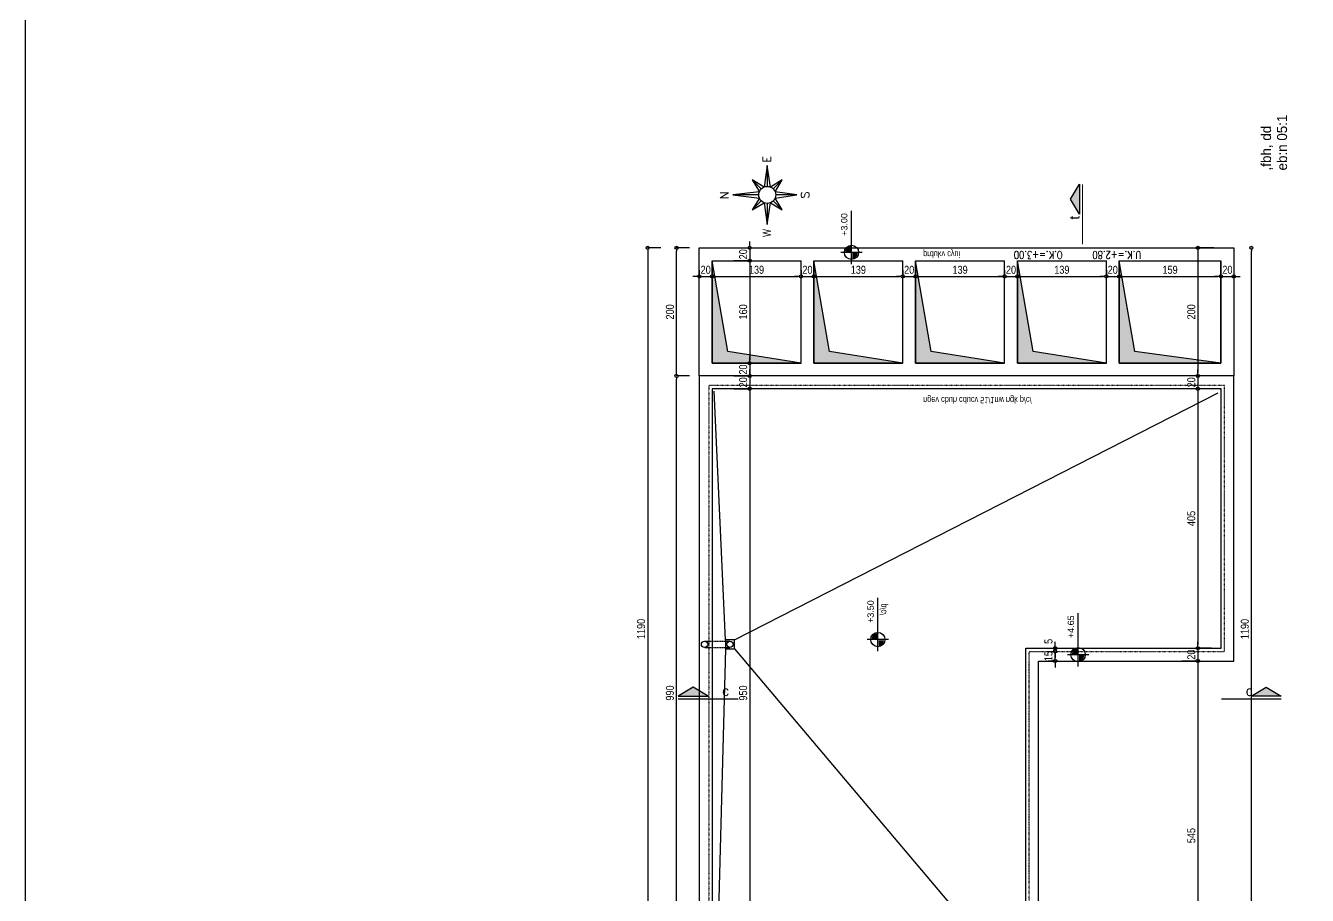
# Model space of a CAD drawing. Header units: millimetres. Extents: x 16987892 to 17014545, y 63475219 to 63484768.
# Drawn here: x 17011338 to 17013339, y 63481326 to 63482684 of the extents above; entities that cross this region are included whole.
import ezdxf
from ezdxf.enums import TextEntityAlignment as Align

# ---------------------------------------------------------------- set-up
doc = ezdxf.new("R2010")
doc.units = ezdxf.units.MM
doc.header["$LTSCALE"] = 0.01
doc.linetypes.add('ACAD_ISO03W100', pattern=[30, 12, -18])
doc.linetypes.add('HIDDEN', pattern=[3.5, 2.5, -1])
for name, color, linetype in [('column', 3, 'Continuous'), ('D', 7, 'Continuous'), ('DIM 50', 5, 'Continuous'), ('Gray', 252, 'Continuous'), ('Hidden', 1, 'ACAD_ISO03W100'), ('SANIT', 5, 'Continuous'), ('Symbols', 1, 'Continuous'), ('Text50', 2, 'Continuous'), ('trees', 253, 'Continuous'), ('wall', 2, 'Continuous')]:
    doc.layers.add(name, color=color, linetype=linetype)
doc.styles.add('DIM', font='oron_.shx', dxfattribs={"width": 0.85})
doc.styles.add('FANCY', font='ROMANC.SHX')
doc.styles.add('MIRYL', font='techno_m')
doc.styles.add('mvt-mirym', font='mvt-mirym.shx')
doc.styles.add('ROMANC', font='romanc.shx', dxfattribs={"width": 0.8, "height": 12})
doc.styles.get("Standard").update_dxf_attribs({"font": 'arial.ttf'})
doc.dimstyles.new('RIKI 1_50', dxfattribs={"dimscale": 5, "dimtxt": 2.5, "dimasz": 1, "dimexe": 0.1, "dimexo": 3, "dimgap": 0.8, "dimtad": 1, "dimdec": 1, "dimrnd": 1, "dimdsep": 46, "dimtxsty": 'DIM', "dimblk": 'DOTBLANK', "dimcen": 0.15, "dimdle": 0.1, "dimclrt": 7, "dimadec": 0, "dimazin": 0, "dimtfac": 1, "dimtdec": 1, "dimtix": 1, "dimtmove": 2, "dimatfit": 3, "dimfxl": 5, "dimfxlon": 1, "dimtolj": 1, "dimarcsym": 0})

# ---------------------------------------------------------------- blocks, each defined once
blk = doc.blocks.new('sec')
h = blk.add_hatch(color=256)
h.dxf.hatch_style = 1
h.paths.add_polyline_path([(1000, 50), (750, 200), (500, 50)])
for p, q in [((500, 50), (750, 200)), ((1000, 50), (500, 50)), ((750, 200), (1000, 50))]:
    blk.add_line(p, q)
at = {"const_width": 20}
blk.add_lwpolyline([(0, 0), (1000, 0)], dxfattribs=at)
blk = doc.blocks.new('North_Arrow-12')
for p, q in [((0, 0.799), (-0.075, 0.182)), ((0, 0.197), (0, 0.799)), ((0.075, 0.182), (0, 0.799)), ((-0.139, 0.139), (-0.348, 0.348)), ((-0.348, 0.348), (-0.182, 0.075)), ((-0.075, 0.182), (-0.348, 0.348)), ((0.348, 0.348), (0.075, 0.182)), ((0.348, 0.348), (0.139, 0.139)), ((0.182, 0.075), (0.348, 0.348)), ((-0.182, 0.075), (-0.684, 0)), ((0.684, 0), (0.182, 0.075)), ((0.182, -0.075), (0.684, 0)), ((0.684, 0), (0.197, 0)), ((-0.197, 0), (-0.684, 0)), ((-0.684, 0), (-0.182, -0.075)), ((-0.182, -0.075), (-0.348, -0.348)), ((-0.139, -0.139), (-0.348, -0.348)), ((-0.348, -0.348), (-0.075, -0.182)), ((-0.075, -0.182), (0, -0.684)), ((0, -0.684), (0.075, -0.182)), ((0, -0.684), (0, -0.197)), ((0.075, -0.182), (0.348, -0.348)), ((0.348, -0.348), (0.139, -0.139)), ((0.348, -0.348), (0.182, -0.075))]:
    blk.add_line(p, q)
blk.add_circle((0, 0), 0.197)
at = {"style": 'FANCY'}
for s, p in [('N', (-0.007, 0.994)), ('W', (-0.88, 0.008)), ('E', (0.824, 0.008)), ('S', (-0.001, -0.875))]:
    blk.add_text(s, height=0.188, dxfattribs=at).set_placement(p, align=Align.MIDDLE)
blk = doc.blocks.new('level')
for p, q in [((-36.4, 0), (129.8, 0)), ((0, -33.1), (0, 33.1))]:
    blk.add_line(p, q)
at = {"const_width": 16.9}
for points in [[(-10.7, -2.3, 0.414214), (-2.3, -10.7, -0.579856)], [(2.3, 10.7, -0.414214), (10.7, 2.3, 0.579856)]]:
    blk.add_lwpolyline(points, format="xyb", dxfattribs=at)
blk.add_circle((0, 0), 22.3)
blk.add_attdef('LEVEL', (51.9, 12.6), '', height=20)
blk = doc.blocks.new('_DotBlank')
at = {"color": 0, "linetype": 'ByBlock', "lineweight": -2}
blk.add_line((-0.5, 0), (-1, 0), dxfattribs=at)
blk.add_circle((0, 0), 0.5, dxfattribs=at)
blk = doc.blocks.new('*D670')
at = {"layer": 'DEFPOINTS', "color": 0, "ltscale": 100, "transparency": 16777216}
for p in [(17012354.1, 63482136.8), (17012389.6, 63482136.8), (17012389.6, 63481146.8)]:
    blk.add_point(p, dxfattribs=at)
at = {"layer": 'DIM 50', "color": 0, "lineweight": -2, "ltscale": 100, "transparency": 16777216}
for p, q in [((17012374.6, 63482136.8), (17012353.6, 63482136.8)), ((17012354.1, 63481151.8), (17012354.1, 63482131.8)), ((17012374.6, 63481146.8), (17012353.6, 63481146.8))]:
    blk.add_line(p, q, dxfattribs=at)
at = {"layer": 'DIM 50', "color": 0, "lineweight": -2, "ltscale": 100, "transparency": 16777216, "xscale": 5, "yscale": 5, "zscale": 5}
for p, rotation in [((17012354.1, 63482136.8), 90), ((17012354.1, 63481146.8), 270)]:
    blk.add_blockref('_DotBlank', p, dxfattribs=dict(at, rotation=rotation))
at = {"layer": 'DIM 50', "color": 7, "ltscale": 100, "transparency": 16777216, "insert": (17012343.8, 63481641.8), "char_height": 12.5, "attachment_point": 5, "rotation": 90, "style": 'DIM'}
blk.add_mtext('\\A1;990', dxfattribs=at)
blk = doc.blocks.new('*D671')
at = {"layer": 'DEFPOINTS', "color": 0, "ltscale": 100, "transparency": 16777216}
for p in [(17012354.1, 63482336.8), (17012389.6, 63482336.8), (17012389.6, 63482136.8)]:
    blk.add_point(p, dxfattribs=at)
at = {"layer": 'DIM 50', "color": 0, "lineweight": -2, "ltscale": 100, "transparency": 16777216}
for p, q in [((17012374.6, 63482336.8), (17012353.6, 63482336.8)), ((17012354.1, 63482141.8), (17012354.1, 63482331.8)), ((17012374.6, 63482136.8), (17012353.6, 63482136.8))]:
    blk.add_line(p, q, dxfattribs=at)
at = {"layer": 'DIM 50', "color": 0, "lineweight": -2, "ltscale": 100, "transparency": 16777216, "xscale": 5, "yscale": 5, "zscale": 5}
for p, rotation in [((17012354.1, 63482336.8), 90), ((17012354.1, 63482136.8), 270)]:
    blk.add_blockref('_DotBlank', p, dxfattribs=dict(at, rotation=rotation))
at = {"layer": 'DIM 50', "color": 7, "ltscale": 100, "transparency": 16777216, "insert": (17012343.8, 63482236.8), "char_height": 12.5, "attachment_point": 5, "rotation": 90, "style": 'DIM'}
blk.add_mtext('\\A1;200', dxfattribs=at)
blk = doc.blocks.new('*D642')
at = {"layer": 'DEFPOINTS', "color": 0, "ltscale": 100, "transparency": 16777216}
for p in [(17012344.6, 63482336.8), (17012309.1, 63481146.8), (17012344.6, 63481146.8)]:
    blk.add_point(p, dxfattribs=at)
at = {"layer": 'DIM 50', "color": 0, "lineweight": -2, "ltscale": 100, "transparency": 16777216}
for p, q in [((17012329.6, 63482336.8), (17012308.6, 63482336.8)), ((17012309.1, 63482331.8), (17012309.1, 63481151.8)), ((17012329.6, 63481146.8), (17012308.6, 63481146.8))]:
    blk.add_line(p, q, dxfattribs=at)
at = {"layer": 'DIM 50', "color": 0, "lineweight": -2, "ltscale": 100, "transparency": 16777216, "xscale": 5, "yscale": 5, "zscale": 5}
for p, rotation in [((17012309.1, 63482336.8), 90), ((17012309.1, 63481146.8), 270)]:
    blk.add_blockref('_DotBlank', p, dxfattribs=dict(at, rotation=rotation))
at = {"layer": 'DIM 50', "color": 7, "ltscale": 100, "transparency": 16777216, "insert": (17012298.8, 63481741.8), "char_height": 12.5, "attachment_point": 5, "rotation": 90, "style": 'DIM'}
blk.add_mtext('\\A1;1190', dxfattribs=at)
blk = doc.blocks.new('*D676')
at = {"layer": 'DEFPOINTS', "color": 0, "ltscale": 100, "transparency": 16777216}
for p in [(17013224.6, 63481691.8), (17013224.6, 63481270.8), (17012919.5, 63481146.7)]:
    blk.add_point(p, dxfattribs=at)
at = {"layer": 'DIM 50', "color": 0, "lineweight": -2, "ltscale": 100, "transparency": 16777216}
for p, q in [((17013224.6, 63481295.8), (17013224.6, 63481270.3)), ((17012919.5, 63481245.8), (17012919.5, 63481271.3)), ((17012924.5, 63481270.8), (17013219.6, 63481270.8))]:
    blk.add_line(p, q, dxfattribs=at)
at = {"layer": 'DIM 50', "color": 0, "lineweight": -2, "ltscale": 100, "transparency": 16777216, "xscale": 5, "yscale": 5, "zscale": 5, "rotation": 180}
blk.add_blockref('_DotBlank', (17012919.5, 63481270.8), dxfattribs=at)
at = {"layer": 'DIM 50', "color": 0, "lineweight": -2, "ltscale": 100, "transparency": 16777216, "xscale": 5, "yscale": 5, "zscale": 5}
blk.add_blockref('_DotBlank', (17013224.6, 63481270.8), dxfattribs=at)
at = {"layer": 'DIM 50', "color": 7, "ltscale": 100, "transparency": 16777216, "insert": (17013072, 63481281.1), "char_height": 12.5, "attachment_point": 5, "style": 'DIM'}
blk.add_mtext('\\A1;305', dxfattribs=at)
blk = doc.blocks.new('*D677')
at = {"layer": 'DEFPOINTS', "color": 0, "ltscale": 100, "transparency": 16777216}
for p in [(17012389.6, 63482336.8), (17012409.6, 63482316.8), (17012468.4, 63482316.8)]:
    blk.add_point(p, dxfattribs=at)
at = {"layer": 'DIM 50', "color": 0, "lineweight": -2, "ltscale": 100, "transparency": 16777216}
for p, q in [((17012443.4, 63482336.8), (17012468.9, 63482336.8)), ((17012468.4, 63482341.8), (17012468.4, 63482346.8)), ((17012468.4, 63482336.8), (17012468.4, 63482316.8)), ((17012443.4, 63482316.8), (17012468.9, 63482316.8)), ((17012468.4, 63482311.8), (17012468.4, 63482306.8))]:
    blk.add_line(p, q, dxfattribs=at)
at = {"layer": 'DIM 50', "color": 0, "lineweight": -2, "ltscale": 100, "transparency": 16777216, "xscale": 5, "yscale": 5, "zscale": 5}
for p, rotation in [((17012468.4, 63482336.8), 270), ((17012468.4, 63482316.8), 90)]:
    blk.add_blockref('_DotBlank', p, dxfattribs=dict(at, rotation=rotation))
at = {"layer": 'DIM 50', "color": 7, "ltscale": 100, "transparency": 16777216, "insert": (17012458.2, 63482326.8), "char_height": 12.5, "attachment_point": 5, "rotation": 90, "style": 'DIM'}
blk.add_mtext('\\A1;20', dxfattribs=at)
blk = doc.blocks.new('*D678')
at = {"layer": 'DEFPOINTS', "color": 0, "ltscale": 100, "transparency": 16777216}
for p in [(17012409.6, 63482316.8), (17012409.6, 63482156.8), (17012468.4, 63482156.8)]:
    blk.add_point(p, dxfattribs=at)
at = {"layer": 'DIM 50', "color": 0, "lineweight": -2, "ltscale": 100, "transparency": 16777216}
for p, q in [((17012443.4, 63482316.8), (17012468.9, 63482316.8)), ((17012468.4, 63482311.8), (17012468.4, 63482161.8)), ((17012443.4, 63482156.8), (17012468.9, 63482156.8))]:
    blk.add_line(p, q, dxfattribs=at)
at = {"layer": 'DIM 50', "color": 0, "lineweight": -2, "ltscale": 100, "transparency": 16777216, "xscale": 5, "yscale": 5, "zscale": 5}
for p, rotation in [((17012468.4, 63482316.8), 90), ((17012468.4, 63482156.8), 270)]:
    blk.add_blockref('_DotBlank', p, dxfattribs=dict(at, rotation=rotation))
at = {"layer": 'DIM 50', "color": 7, "ltscale": 100, "transparency": 16777216, "insert": (17012458.2, 63482236.8), "char_height": 12.5, "attachment_point": 5, "rotation": 90, "style": 'DIM'}
blk.add_mtext('\\A1;160', dxfattribs=at)
blk = doc.blocks.new('*D679')
at = {"layer": 'DEFPOINTS', "color": 0, "ltscale": 100, "transparency": 16777216}
for p in [(17012409.6, 63482156.8), (17012389.6, 63482136.8), (17012468.4, 63482136.8)]:
    blk.add_point(p, dxfattribs=at)
at = {"layer": 'DIM 50', "color": 0, "lineweight": -2, "ltscale": 100, "transparency": 16777216}
for p, q in [((17012443.4, 63482156.8), (17012468.9, 63482156.8)), ((17012468.4, 63482161.8), (17012468.4, 63482166.8)), ((17012468.4, 63482156.8), (17012468.4, 63482136.8)), ((17012443.4, 63482136.8), (17012468.9, 63482136.8)), ((17012468.4, 63482131.8), (17012468.4, 63482126.8))]:
    blk.add_line(p, q, dxfattribs=at)
at = {"layer": 'DIM 50', "color": 0, "lineweight": -2, "ltscale": 100, "transparency": 16777216, "xscale": 5, "yscale": 5, "zscale": 5}
for p, rotation in [((17012468.4, 63482156.8), 270), ((17012468.4, 63482136.8), 90)]:
    blk.add_blockref('_DotBlank', p, dxfattribs=dict(at, rotation=rotation))
at = {"layer": 'DIM 50', "color": 7, "ltscale": 100, "transparency": 16777216, "insert": (17012458.2, 63482146.8), "char_height": 12.5, "attachment_point": 5, "rotation": 90, "style": 'DIM'}
blk.add_mtext('\\A1;20', dxfattribs=at)
blk = doc.blocks.new('*D680')
at = {"layer": 'DEFPOINTS', "color": 0, "ltscale": 100, "transparency": 16777216}
for p in [(17012389.6, 63482136.8), (17012409.6, 63482116.8), (17012468.4, 63482116.8)]:
    blk.add_point(p, dxfattribs=at)
at = {"layer": 'DIM 50', "color": 0, "lineweight": -2, "ltscale": 100, "transparency": 16777216}
for p, q in [((17012443.4, 63482136.8), (17012468.9, 63482136.8)), ((17012468.4, 63482141.8), (17012468.4, 63482146.8)), ((17012468.4, 63482136.8), (17012468.4, 63482116.8)), ((17012443.4, 63482116.8), (17012468.9, 63482116.8)), ((17012468.4, 63482111.8), (17012468.4, 63482106.8))]:
    blk.add_line(p, q, dxfattribs=at)
at = {"layer": 'DIM 50', "color": 0, "lineweight": -2, "ltscale": 100, "transparency": 16777216, "xscale": 5, "yscale": 5, "zscale": 5}
for p, rotation in [((17012468.4, 63482136.8), 270), ((17012468.4, 63482116.8), 90)]:
    blk.add_blockref('_DotBlank', p, dxfattribs=dict(at, rotation=rotation))
at = {"layer": 'DIM 50', "color": 7, "ltscale": 100, "transparency": 16777216, "insert": (17012458.2, 63482126.8), "char_height": 12.5, "attachment_point": 5, "rotation": 90, "style": 'DIM'}
blk.add_mtext('\\A1;20', dxfattribs=at)
blk = doc.blocks.new('*D681')
at = {"layer": 'DEFPOINTS', "color": 0, "ltscale": 100, "transparency": 16777216}
for p in [(17012409.6, 63482116.8), (17012409.6, 63481166.8), (17012468.4, 63481166.8)]:
    blk.add_point(p, dxfattribs=at)
at = {"layer": 'DIM 50', "color": 0, "lineweight": -2, "ltscale": 100, "transparency": 16777216}
for p, q in [((17012443.4, 63482116.8), (17012468.9, 63482116.8)), ((17012468.4, 63482111.8), (17012468.4, 63481171.8)), ((17012443.4, 63481166.8), (17012468.9, 63481166.8))]:
    blk.add_line(p, q, dxfattribs=at)
at = {"layer": 'DIM 50', "color": 0, "lineweight": -2, "ltscale": 100, "transparency": 16777216, "xscale": 5, "yscale": 5, "zscale": 5}
for p, rotation in [((17012468.4, 63482116.8), 90), ((17012468.4, 63481166.8), 270)]:
    blk.add_blockref('_DotBlank', p, dxfattribs=dict(at, rotation=rotation))
at = {"layer": 'DIM 50', "color": 7, "ltscale": 100, "transparency": 16777216, "insert": (17012458.2, 63481641.8), "char_height": 12.5, "attachment_point": 5, "rotation": 90, "style": 'DIM'}
blk.add_mtext('\\A1;950', dxfattribs=at)
blk = doc.blocks.new('*D682')
at = {"layer": 'DEFPOINTS', "color": 0, "ltscale": 100, "transparency": 16777216}
for p in [(17012389.6, 63482316.8), (17012409.6, 63482316.8), (17012409.6, 63482292.2)]:
    blk.add_point(p, dxfattribs=at)
at = {"layer": 'DIM 50', "color": 0, "lineweight": -2, "ltscale": 100, "transparency": 16777216}
for p, q in [((17012384.6, 63482292.2), (17012379.6, 63482292.2)), ((17012389.6, 63482301.8), (17012389.6, 63482291.7)), ((17012389.6, 63482292.2), (17012409.6, 63482292.2)), ((17012409.6, 63482301.8), (17012409.6, 63482291.7)), ((17012414.6, 63482292.2), (17012419.6, 63482292.2))]:
    blk.add_line(p, q, dxfattribs=at)
at = {"layer": 'DIM 50', "color": 0, "lineweight": -2, "ltscale": 100, "transparency": 16777216, "xscale": 5, "yscale": 5, "zscale": 5}
blk.add_blockref('_DotBlank', (17012389.6, 63482292.2), dxfattribs=at)
at = {"layer": 'DIM 50', "color": 0, "lineweight": -2, "ltscale": 100, "transparency": 16777216, "xscale": 5, "yscale": 5, "zscale": 5, "rotation": 180}
blk.add_blockref('_DotBlank', (17012409.6, 63482292.2), dxfattribs=at)
at = {"layer": 'DIM 50', "color": 7, "ltscale": 100, "transparency": 16777216, "insert": (17012399.6, 63482302.5), "char_height": 12.5, "attachment_point": 5, "style": 'DIM'}
blk.add_mtext('\\A1;20', dxfattribs=at)
blk = doc.blocks.new('*D683')
at = {"layer": 'DEFPOINTS', "color": 0, "ltscale": 100, "transparency": 16777216}
for p in [(17012409.6, 63482316.8), (17012548.5, 63482316.8), (17012548.5, 63482292.2)]:
    blk.add_point(p, dxfattribs=at)
at = {"layer": 'DIM 50', "color": 0, "lineweight": -2, "ltscale": 100, "transparency": 16777216}
for p, q in [((17012409.6, 63482301.8), (17012409.6, 63482291.7)), ((17012414.6, 63482292.2), (17012543.5, 63482292.2)), ((17012548.5, 63482301.8), (17012548.5, 63482291.7))]:
    blk.add_line(p, q, dxfattribs=at)
at = {"layer": 'DIM 50', "color": 0, "lineweight": -2, "ltscale": 100, "transparency": 16777216, "xscale": 5, "yscale": 5, "zscale": 5, "rotation": 180}
blk.add_blockref('_DotBlank', (17012409.6, 63482292.2), dxfattribs=at)
at = {"layer": 'DIM 50', "color": 0, "lineweight": -2, "ltscale": 100, "transparency": 16777216, "xscale": 5, "yscale": 5, "zscale": 5}
blk.add_blockref('_DotBlank', (17012548.5, 63482292.2), dxfattribs=at)
at = {"layer": 'DIM 50', "color": 7, "ltscale": 100, "transparency": 16777216, "insert": (17012479, 63482302.5), "char_height": 12.5, "attachment_point": 5, "style": 'DIM'}
blk.add_mtext('\\A1;139', dxfattribs=at)
blk = doc.blocks.new('*D684')
at = {"layer": 'DEFPOINTS', "color": 0, "ltscale": 100, "transparency": 16777216}
for p in [(17012548.5, 63482316.8), (17012568.5, 63482316.8), (17012568.5, 63482292.2)]:
    blk.add_point(p, dxfattribs=at)
at = {"layer": 'DIM 50', "color": 0, "lineweight": -2, "ltscale": 100, "transparency": 16777216}
for p, q in [((17012543.5, 63482292.2), (17012538.5, 63482292.2)), ((17012548.5, 63482301.8), (17012548.5, 63482291.7)), ((17012548.5, 63482292.2), (17012568.5, 63482292.2)), ((17012568.5, 63482301.8), (17012568.5, 63482291.7)), ((17012573.5, 63482292.2), (17012578.5, 63482292.2))]:
    blk.add_line(p, q, dxfattribs=at)
at = {"layer": 'DIM 50', "color": 0, "lineweight": -2, "ltscale": 100, "transparency": 16777216, "xscale": 5, "yscale": 5, "zscale": 5}
blk.add_blockref('_DotBlank', (17012548.5, 63482292.2), dxfattribs=at)
at = {"layer": 'DIM 50', "color": 0, "lineweight": -2, "ltscale": 100, "transparency": 16777216, "xscale": 5, "yscale": 5, "zscale": 5, "rotation": 180}
blk.add_blockref('_DotBlank', (17012568.5, 63482292.2), dxfattribs=at)
at = {"layer": 'DIM 50', "color": 7, "ltscale": 100, "transparency": 16777216, "insert": (17012558.5, 63482302.5), "char_height": 12.5, "attachment_point": 5, "style": 'DIM'}
blk.add_mtext('\\A1;20', dxfattribs=at)
blk = doc.blocks.new('*D685')
at = {"layer": 'DEFPOINTS', "color": 0, "ltscale": 100, "transparency": 16777216}
for p in [(17012568.5, 63482316.8), (17012707.4, 63482316.8), (17012707.4, 63482292.2)]:
    blk.add_point(p, dxfattribs=at)
at = {"layer": 'DIM 50', "color": 0, "lineweight": -2, "ltscale": 100, "transparency": 16777216}
for p, q in [((17012568.5, 63482301.8), (17012568.5, 63482291.7)), ((17012573.5, 63482292.2), (17012702.4, 63482292.2)), ((17012707.4, 63482301.8), (17012707.4, 63482291.7))]:
    blk.add_line(p, q, dxfattribs=at)
at = {"layer": 'DIM 50', "color": 0, "lineweight": -2, "ltscale": 100, "transparency": 16777216, "xscale": 5, "yscale": 5, "zscale": 5, "rotation": 180}
blk.add_blockref('_DotBlank', (17012568.5, 63482292.2), dxfattribs=at)
at = {"layer": 'DIM 50', "color": 0, "lineweight": -2, "ltscale": 100, "transparency": 16777216, "xscale": 5, "yscale": 5, "zscale": 5}
blk.add_blockref('_DotBlank', (17012707.4, 63482292.2), dxfattribs=at)
at = {"layer": 'DIM 50', "color": 7, "ltscale": 100, "transparency": 16777216, "insert": (17012638, 63482302.5), "char_height": 12.5, "attachment_point": 5, "style": 'DIM'}
blk.add_mtext('\\A1;139', dxfattribs=at)
blk = doc.blocks.new('*D686')
at = {"layer": 'DEFPOINTS', "color": 0, "ltscale": 100, "transparency": 16777216}
for p in [(17012707.4, 63482316.8), (17012727.4, 63482316.8), (17012727.4, 63482292.2)]:
    blk.add_point(p, dxfattribs=at)
at = {"layer": 'DIM 50', "color": 0, "lineweight": -2, "ltscale": 100, "transparency": 16777216}
for p, q in [((17012702.4, 63482292.2), (17012697.4, 63482292.2)), ((17012707.4, 63482301.8), (17012707.4, 63482291.7)), ((17012707.4, 63482292.2), (17012727.4, 63482292.2)), ((17012727.4, 63482301.8), (17012727.4, 63482291.7)), ((17012732.4, 63482292.2), (17012737.4, 63482292.2))]:
    blk.add_line(p, q, dxfattribs=at)
at = {"layer": 'DIM 50', "color": 0, "lineweight": -2, "ltscale": 100, "transparency": 16777216, "xscale": 5, "yscale": 5, "zscale": 5}
blk.add_blockref('_DotBlank', (17012707.4, 63482292.2), dxfattribs=at)
at = {"layer": 'DIM 50', "color": 0, "lineweight": -2, "ltscale": 100, "transparency": 16777216, "xscale": 5, "yscale": 5, "zscale": 5, "rotation": 180}
blk.add_blockref('_DotBlank', (17012727.4, 63482292.2), dxfattribs=at)
at = {"layer": 'DIM 50', "color": 7, "ltscale": 100, "transparency": 16777216, "insert": (17012717.4, 63482302.5), "char_height": 12.5, "attachment_point": 5, "style": 'DIM'}
blk.add_mtext('\\A1;20', dxfattribs=at)
blk = doc.blocks.new('*D687')
at = {"layer": 'DEFPOINTS', "color": 0, "ltscale": 100, "transparency": 16777216}
for p in [(17012727.4, 63482316.8), (17012866.4, 63482316.8), (17012866.4, 63482292.2)]:
    blk.add_point(p, dxfattribs=at)
at = {"layer": 'DIM 50', "color": 0, "lineweight": -2, "ltscale": 100, "transparency": 16777216}
for p, q in [((17012727.4, 63482301.8), (17012727.4, 63482291.7)), ((17012732.4, 63482292.2), (17012861.4, 63482292.2)), ((17012866.4, 63482301.8), (17012866.4, 63482291.7))]:
    blk.add_line(p, q, dxfattribs=at)
at = {"layer": 'DIM 50', "color": 0, "lineweight": -2, "ltscale": 100, "transparency": 16777216, "xscale": 5, "yscale": 5, "zscale": 5, "rotation": 180}
blk.add_blockref('_DotBlank', (17012727.4, 63482292.2), dxfattribs=at)
at = {"layer": 'DIM 50', "color": 0, "lineweight": -2, "ltscale": 100, "transparency": 16777216, "xscale": 5, "yscale": 5, "zscale": 5}
blk.add_blockref('_DotBlank', (17012866.4, 63482292.2), dxfattribs=at)
at = {"layer": 'DIM 50', "color": 7, "ltscale": 100, "transparency": 16777216, "insert": (17012796.9, 63482302.5), "char_height": 12.5, "attachment_point": 5, "style": 'DIM'}
blk.add_mtext('\\A1;139', dxfattribs=at)
blk = doc.blocks.new('*D688')
at = {"layer": 'DEFPOINTS', "color": 0, "ltscale": 100, "transparency": 16777216}
for p in [(17012866.4, 63482316.8), (17012886.4, 63482316.8), (17012886.4, 63482292.2)]:
    blk.add_point(p, dxfattribs=at)
at = {"layer": 'DIM 50', "color": 0, "lineweight": -2, "ltscale": 100, "transparency": 16777216}
for p, q in [((17012861.4, 63482292.2), (17012856.4, 63482292.2)), ((17012866.4, 63482301.8), (17012866.4, 63482291.7)), ((17012866.4, 63482292.2), (17012886.4, 63482292.2)), ((17012886.4, 63482301.8), (17012886.4, 63482291.7)), ((17012891.4, 63482292.2), (17012896.4, 63482292.2))]:
    blk.add_line(p, q, dxfattribs=at)
at = {"layer": 'DIM 50', "color": 0, "lineweight": -2, "ltscale": 100, "transparency": 16777216, "xscale": 5, "yscale": 5, "zscale": 5}
blk.add_blockref('_DotBlank', (17012866.4, 63482292.2), dxfattribs=at)
at = {"layer": 'DIM 50', "color": 0, "lineweight": -2, "ltscale": 100, "transparency": 16777216, "xscale": 5, "yscale": 5, "zscale": 5, "rotation": 180}
blk.add_blockref('_DotBlank', (17012886.4, 63482292.2), dxfattribs=at)
at = {"layer": 'DIM 50', "color": 7, "ltscale": 100, "transparency": 16777216, "insert": (17012876.4, 63482302.5), "char_height": 12.5, "attachment_point": 5, "style": 'DIM'}
blk.add_mtext('\\A1;20', dxfattribs=at)
blk = doc.blocks.new('*D689')
at = {"layer": 'DEFPOINTS', "color": 0, "ltscale": 100, "transparency": 16777216}
for p in [(17012886.4, 63482316.8), (17013025.3, 63482316.8), (17013025.3, 63482292.2)]:
    blk.add_point(p, dxfattribs=at)
at = {"layer": 'DIM 50', "color": 0, "lineweight": -2, "ltscale": 100, "transparency": 16777216}
for p, q in [((17012886.4, 63482301.8), (17012886.4, 63482291.7)), ((17012891.4, 63482292.2), (17013020.3, 63482292.2)), ((17013025.3, 63482301.8), (17013025.3, 63482291.7))]:
    blk.add_line(p, q, dxfattribs=at)
at = {"layer": 'DIM 50', "color": 0, "lineweight": -2, "ltscale": 100, "transparency": 16777216, "xscale": 5, "yscale": 5, "zscale": 5, "rotation": 180}
blk.add_blockref('_DotBlank', (17012886.4, 63482292.2), dxfattribs=at)
at = {"layer": 'DIM 50', "color": 0, "lineweight": -2, "ltscale": 100, "transparency": 16777216, "xscale": 5, "yscale": 5, "zscale": 5}
blk.add_blockref('_DotBlank', (17013025.3, 63482292.2), dxfattribs=at)
at = {"layer": 'DIM 50', "color": 7, "ltscale": 100, "transparency": 16777216, "insert": (17012955.8, 63482302.5), "char_height": 12.5, "attachment_point": 5, "style": 'DIM'}
blk.add_mtext('\\A1;139', dxfattribs=at)
blk = doc.blocks.new('*D690')
at = {"layer": 'DEFPOINTS', "color": 0, "ltscale": 100, "transparency": 16777216}
for p in [(17013025.3, 63482316.8), (17013045.3, 63482316.8), (17013045.3, 63482292.2)]:
    blk.add_point(p, dxfattribs=at)
at = {"layer": 'DIM 50', "color": 0, "lineweight": -2, "ltscale": 100, "transparency": 16777216}
for p, q in [((17013020.3, 63482292.2), (17013015.3, 63482292.2)), ((17013025.3, 63482301.8), (17013025.3, 63482291.7)), ((17013025.3, 63482292.2), (17013045.3, 63482292.2)), ((17013045.3, 63482301.8), (17013045.3, 63482291.7)), ((17013050.3, 63482292.2), (17013055.3, 63482292.2))]:
    blk.add_line(p, q, dxfattribs=at)
at = {"layer": 'DIM 50', "color": 0, "lineweight": -2, "ltscale": 100, "transparency": 16777216, "xscale": 5, "yscale": 5, "zscale": 5}
blk.add_blockref('_DotBlank', (17013025.3, 63482292.2), dxfattribs=at)
at = {"layer": 'DIM 50', "color": 0, "lineweight": -2, "ltscale": 100, "transparency": 16777216, "xscale": 5, "yscale": 5, "zscale": 5, "rotation": 180}
blk.add_blockref('_DotBlank', (17013045.3, 63482292.2), dxfattribs=at)
at = {"layer": 'DIM 50', "color": 7, "ltscale": 100, "transparency": 16777216, "insert": (17013035.3, 63482302.5), "char_height": 12.5, "attachment_point": 5, "style": 'DIM'}
blk.add_mtext('\\A1;20', dxfattribs=at)
blk = doc.blocks.new('*D691')
at = {"layer": 'DEFPOINTS', "color": 0, "ltscale": 100, "transparency": 16777216}
for p in [(17013045.3, 63482316.8), (17013204.3, 63482316.8), (17013204.3, 63482292.2)]:
    blk.add_point(p, dxfattribs=at)
at = {"layer": 'DIM 50', "color": 0, "lineweight": -2, "ltscale": 100, "transparency": 16777216}
for p, q in [((17013045.3, 63482301.8), (17013045.3, 63482291.7)), ((17013050.3, 63482292.2), (17013199.3, 63482292.2)), ((17013204.3, 63482301.8), (17013204.3, 63482291.7))]:
    blk.add_line(p, q, dxfattribs=at)
at = {"layer": 'DIM 50', "color": 0, "lineweight": -2, "ltscale": 100, "transparency": 16777216, "xscale": 5, "yscale": 5, "zscale": 5, "rotation": 180}
blk.add_blockref('_DotBlank', (17013045.3, 63482292.2), dxfattribs=at)
at = {"layer": 'DIM 50', "color": 0, "lineweight": -2, "ltscale": 100, "transparency": 16777216, "xscale": 5, "yscale": 5, "zscale": 5}
blk.add_blockref('_DotBlank', (17013204.3, 63482292.2), dxfattribs=at)
at = {"layer": 'DIM 50', "color": 7, "ltscale": 100, "transparency": 16777216, "insert": (17013124.8, 63482302.5), "char_height": 12.5, "attachment_point": 5, "style": 'DIM'}
blk.add_mtext('\\A1;159', dxfattribs=at)
blk = doc.blocks.new('*D692')
at = {"layer": 'DEFPOINTS', "color": 0, "ltscale": 100, "transparency": 16777216}
for p in [(17013224.3, 63482336.8), (17013204.3, 63482316.8), (17013224.3, 63482292.2)]:
    blk.add_point(p, dxfattribs=at)
at = {"layer": 'DIM 50', "color": 0, "lineweight": -2, "ltscale": 100, "transparency": 16777216}
for p, q in [((17013224.3, 63482317.2), (17013224.3, 63482291.7)), ((17013199.3, 63482292.2), (17013194.3, 63482292.2)), ((17013204.3, 63482301.8), (17013204.3, 63482291.7)), ((17013204.3, 63482292.2), (17013224.3, 63482292.2)), ((17013229.3, 63482292.2), (17013234.3, 63482292.2))]:
    blk.add_line(p, q, dxfattribs=at)
at = {"layer": 'DIM 50', "color": 0, "lineweight": -2, "ltscale": 100, "transparency": 16777216, "xscale": 5, "yscale": 5, "zscale": 5}
blk.add_blockref('_DotBlank', (17013204.3, 63482292.2), dxfattribs=at)
at = {"layer": 'DIM 50', "color": 0, "lineweight": -2, "ltscale": 100, "transparency": 16777216, "xscale": 5, "yscale": 5, "zscale": 5, "rotation": 180}
blk.add_blockref('_DotBlank', (17013224.3, 63482292.2), dxfattribs=at)
at = {"layer": 'DIM 50', "color": 7, "ltscale": 100, "transparency": 16777216, "insert": (17013214.3, 63482302.5), "char_height": 12.5, "attachment_point": 5, "style": 'DIM'}
blk.add_mtext('\\A1;20', dxfattribs=at)
blk = doc.blocks.new('*D644')
at = {"layer": 'DEFPOINTS', "color": 0, "ltscale": 100, "transparency": 16777216}
for p in [(17013224.3, 63482336.8), (17013168.2, 63482136.8), (17013224.6, 63482136.8)]:
    blk.add_point(p, dxfattribs=at)
at = {"layer": 'DIM 50', "color": 0, "lineweight": -2, "ltscale": 100, "transparency": 16777216}
for p, q in [((17013193.2, 63482336.8), (17013167.7, 63482336.8)), ((17013168.2, 63482331.8), (17013168.2, 63482141.8)), ((17013193.2, 63482136.8), (17013167.7, 63482136.8))]:
    blk.add_line(p, q, dxfattribs=at)
at = {"layer": 'DIM 50', "color": 0, "lineweight": -2, "ltscale": 100, "transparency": 16777216, "xscale": 5, "yscale": 5, "zscale": 5}
for p, rotation in [((17013168.2, 63482336.8), 90), ((17013168.2, 63482136.8), 270)]:
    blk.add_blockref('_DotBlank', p, dxfattribs=dict(at, rotation=rotation))
at = {"layer": 'DIM 50', "color": 7, "ltscale": 100, "transparency": 16777216, "insert": (17013158, 63482236.8), "char_height": 12.5, "attachment_point": 5, "rotation": 90, "style": 'DIM'}
blk.add_mtext('\\A1;200', dxfattribs=at)
blk = doc.blocks.new('*D693')
at = {"layer": 'DEFPOINTS', "color": 0, "ltscale": 100, "transparency": 16777216}
for p in [(17013224.6, 63482136.8), (17013168.2, 63482116.8), (17013204.6, 63482116.8)]:
    blk.add_point(p, dxfattribs=at)
at = {"layer": 'DIM 50', "color": 0, "lineweight": -2, "ltscale": 100, "transparency": 16777216}
for p, q in [((17013193.2, 63482136.8), (17013167.7, 63482136.8)), ((17013168.2, 63482141.8), (17013168.2, 63482146.8)), ((17013168.2, 63482136.8), (17013168.2, 63482116.8)), ((17013189.6, 63482116.8), (17013167.7, 63482116.8)), ((17013168.2, 63482111.8), (17013168.2, 63482106.8))]:
    blk.add_line(p, q, dxfattribs=at)
at = {"layer": 'DIM 50', "color": 0, "lineweight": -2, "ltscale": 100, "transparency": 16777216, "xscale": 5, "yscale": 5, "zscale": 5}
for p, rotation in [((17013168.2, 63482136.8), 270), ((17013168.2, 63482116.8), 90)]:
    blk.add_blockref('_DotBlank', p, dxfattribs=dict(at, rotation=rotation))
at = {"layer": 'DIM 50', "color": 7, "ltscale": 100, "transparency": 16777216, "insert": (17013158, 63482126.8), "char_height": 12.5, "attachment_point": 5, "rotation": 90, "style": 'DIM'}
blk.add_mtext('\\A1;20', dxfattribs=at)
blk = doc.blocks.new('*D694')
at = {"layer": 'DEFPOINTS', "color": 0, "ltscale": 100, "transparency": 16777216}
for p in [(17013204.6, 63482116.8), (17013168.2, 63481711.8), (17013204.6, 63481711.8)]:
    blk.add_point(p, dxfattribs=at)
at = {"layer": 'DIM 50', "color": 0, "lineweight": -2, "ltscale": 100, "transparency": 16777216}
for p, q in [((17013189.6, 63482116.8), (17013167.7, 63482116.8)), ((17013168.2, 63482111.8), (17013168.2, 63481716.8)), ((17013189.6, 63481711.8), (17013167.7, 63481711.8))]:
    blk.add_line(p, q, dxfattribs=at)
at = {"layer": 'DIM 50', "color": 0, "lineweight": -2, "ltscale": 100, "transparency": 16777216, "xscale": 5, "yscale": 5, "zscale": 5}
for p, rotation in [((17013168.2, 63482116.8), 90), ((17013168.2, 63481711.8), 270)]:
    blk.add_blockref('_DotBlank', p, dxfattribs=dict(at, rotation=rotation))
at = {"layer": 'DIM 50', "color": 7, "ltscale": 100, "transparency": 16777216, "insert": (17013158, 63481914.3), "char_height": 12.5, "attachment_point": 5, "rotation": 90, "style": 'DIM'}
blk.add_mtext('\\A1;405', dxfattribs=at)
blk = doc.blocks.new('*D695')
at = {"layer": 'DEFPOINTS', "color": 0, "ltscale": 100, "transparency": 16777216}
for p in [(17013204.6, 63481711.8), (17012919.6, 63481691.8), (17013168.2, 63481691.8)]:
    blk.add_point(p, dxfattribs=at)
at = {"layer": 'DIM 50', "color": 0, "lineweight": -2, "ltscale": 100, "transparency": 16777216}
for p, q in [((17013189.6, 63481711.8), (17013167.7, 63481711.8)), ((17013168.2, 63481716.8), (17013168.2, 63481721.8)), ((17013168.2, 63481711.8), (17013168.2, 63481691.8)), ((17013143.2, 63481691.8), (17013168.7, 63481691.8)), ((17013168.2, 63481686.8), (17013168.2, 63481681.8))]:
    blk.add_line(p, q, dxfattribs=at)
at = {"layer": 'DIM 50', "color": 0, "lineweight": -2, "ltscale": 100, "transparency": 16777216, "xscale": 5, "yscale": 5, "zscale": 5}
for p, rotation in [((17013168.2, 63481711.8), 270), ((17013168.2, 63481691.8), 90)]:
    blk.add_blockref('_DotBlank', p, dxfattribs=dict(at, rotation=rotation))
at = {"layer": 'DIM 50', "color": 7, "ltscale": 100, "transparency": 16777216, "insert": (17013158, 63481701.8), "char_height": 12.5, "attachment_point": 5, "rotation": 90, "style": 'DIM'}
blk.add_mtext('\\A1;20', dxfattribs=at)
blk = doc.blocks.new('*D696')
at = {"layer": 'DEFPOINTS', "color": 0, "ltscale": 100, "transparency": 16777216}
for p in [(17012919.6, 63481691.8), (17012919.5, 63481146.7), (17013168.2, 63481146.7)]:
    blk.add_point(p, dxfattribs=at)
at = {"layer": 'DIM 50', "color": 0, "lineweight": -2, "ltscale": 100, "transparency": 16777216}
for p, q in [((17013143.2, 63481691.8), (17013168.7, 63481691.8)), ((17013168.2, 63481686.8), (17013168.2, 63481151.7)), ((17013143.2, 63481146.7), (17013168.7, 63481146.7))]:
    blk.add_line(p, q, dxfattribs=at)
at = {"layer": 'DIM 50', "color": 0, "lineweight": -2, "ltscale": 100, "transparency": 16777216, "xscale": 5, "yscale": 5, "zscale": 5}
for p, rotation in [((17013168.2, 63481691.8), 90), ((17013168.2, 63481146.7), 270)]:
    blk.add_blockref('_DotBlank', p, dxfattribs=dict(at, rotation=rotation))
at = {"layer": 'DIM 50', "color": 7, "ltscale": 100, "transparency": 16777216, "insert": (17013158, 63481419.2), "char_height": 12.5, "attachment_point": 5, "rotation": 90, "style": 'DIM'}
blk.add_mtext('\\A1;545', dxfattribs=at)
blk = doc.blocks.new('*D645')
at = {"layer": 'DEFPOINTS', "color": 0, "ltscale": 100, "transparency": 16777216}
for p in [(17013251.8, 63482336.8), (17013251.8, 63482336.8), (17013003.1, 63481146.7)]:
    blk.add_point(p, dxfattribs=at)
at = {"layer": 'DIM 50', "color": 0, "lineweight": -2, "ltscale": 100, "transparency": 16777216}
for p, q in [((17013251.8, 63482336.8), (17013252.3, 63482336.8)), ((17013251.8, 63481151.7), (17013251.8, 63482331.8)), ((17013226.8, 63481146.7), (17013252.3, 63481146.7))]:
    blk.add_line(p, q, dxfattribs=at)
at = {"layer": 'DIM 50', "color": 0, "lineweight": -2, "ltscale": 100, "transparency": 16777216, "xscale": 5, "yscale": 5, "zscale": 5}
for p, rotation in [((17013251.8, 63482336.8), 90), ((17013251.8, 63481146.7), 270)]:
    blk.add_blockref('_DotBlank', p, dxfattribs=dict(at, rotation=rotation))
at = {"layer": 'DIM 50', "color": 7, "ltscale": 100, "transparency": 16777216, "insert": (17013241.5, 63481741.7), "char_height": 12.5, "attachment_point": 5, "rotation": 90, "style": 'DIM'}
blk.add_mtext('\\A1;1190', dxfattribs=at)
blk = doc.blocks.new('*D646')
at = {"layer": 'DEFPOINTS', "color": 0, "ltscale": 100, "transparency": 16777216}
for p in [(17012919.6, 63481706.8), (17012919.6, 63481691.8), (17012945.3, 63481706.8)]:
    blk.add_point(p, dxfattribs=at)
at = {"layer": 'DIM 50', "color": 0, "lineweight": -2, "ltscale": 100, "transparency": 16777216}
for p, q in [((17012945.3, 63481711.8), (17012945.3, 63481716.8)), ((17012934.6, 63481706.8), (17012945.8, 63481706.8)), ((17012934.6, 63481691.8), (17012945.8, 63481691.8)), ((17012945.3, 63481691.8), (17012945.3, 63481706.8)), ((17012945.3, 63481686.8), (17012945.3, 63481681.8))]:
    blk.add_line(p, q, dxfattribs=at)
at = {"layer": 'DIM 50', "color": 0, "lineweight": -2, "ltscale": 100, "transparency": 16777216, "xscale": 5, "yscale": 5, "zscale": 5}
for p, rotation in [((17012945.3, 63481706.8), 270), ((17012945.3, 63481691.8), 90)]:
    blk.add_blockref('_DotBlank', p, dxfattribs=dict(at, rotation=rotation))
at = {"layer": 'DIM 50', "color": 7, "ltscale": 100, "transparency": 16777216, "insert": (17012935, 63481699.3), "char_height": 12.5, "attachment_point": 5, "rotation": 90, "style": 'DIM'}
blk.add_mtext('\\A1;15', dxfattribs=at)
blk = doc.blocks.new('*D697')
at = {"layer": 'DEFPOINTS', "color": 0, "ltscale": 100, "transparency": 16777216}
for p in [(17012899.6, 63481711.8), (17012945.3, 63481711.8), (17012919.6, 63481706.8)]:
    blk.add_point(p, dxfattribs=at)
at = {"layer": 'DIM 50', "color": 0, "lineweight": -2, "ltscale": 100, "transparency": 16777216}
for p, q in [((17012920.3, 63481711.8), (17012945.8, 63481711.8)), ((17012945.3, 63481716.8), (17012945.3, 63481721.8)), ((17012945.3, 63481706.8), (17012945.3, 63481711.8)), ((17012934.6, 63481706.8), (17012945.8, 63481706.8)), ((17012945.3, 63481701.8), (17012945.3, 63481696.8))]:
    blk.add_line(p, q, dxfattribs=at)
at = {"layer": 'DIM 50', "color": 0, "lineweight": -2, "ltscale": 100, "transparency": 16777216, "xscale": 5, "yscale": 5, "zscale": 5}
for p, rotation in [((17012945.3, 63481711.8), 270), ((17012945.3, 63481706.8), 90)]:
    blk.add_blockref('_DotBlank', p, dxfattribs=dict(at, rotation=rotation))
at = {"layer": 'DIM 50', "color": 7, "ltscale": 100, "transparency": 16777216, "insert": (17012935, 63481722.4), "char_height": 12.5, "attachment_point": 5, "rotation": 90, "style": 'DIM'}
blk.add_mtext('\\A1;5', dxfattribs=at)

msp = doc.modelspace()

# ---------------------------------------------------------------- hatches: boundary and pattern name
at = {"layer": 'Gray', "ltscale": 100}
h = msp.add_hatch(color=256, dxfattribs=at)
h.dxf.hatch_style = 1
h.paths.add_polyline_path([(17012548.49, 63482156.77), (17012433.99, 63482174.73), (17012409.55, 63482316.77), (17012409.55, 63482156.77)])
h = msp.add_hatch(color=256, dxfattribs=at)
h.dxf.hatch_style = 1
h.paths.add_polyline_path([(17012707.43, 63482156.77), (17012592.93, 63482174.73), (17012568.49, 63482316.77), (17012568.49, 63482156.77)])
h = msp.add_hatch(color=256, dxfattribs=at)
h.dxf.hatch_style = 1
h.paths.add_polyline_path([(17012866.37, 63482156.77), (17012751.87, 63482174.73), (17012727.43, 63482316.77), (17012727.43, 63482156.77)])
h = msp.add_hatch(color=256, dxfattribs=at)
h.dxf.hatch_style = 1
h.paths.add_polyline_path([(17013025.31, 63482156.77), (17012910.81, 63482174.73), (17012886.37, 63482316.77), (17012886.37, 63482156.77)])
h = msp.add_hatch(color=256, dxfattribs=at)
h.dxf.hatch_style = 1
h.paths.add_polyline_path([(17013204.25, 63482156.77), (17013069.75, 63482174.73), (17013045.31, 63482316.77), (17013045.31, 63482156.77)])

# ---------------------------------------------------------------- linework, layer by layer
at = {"layer": 'column', "ltscale": 100}
for points in [[(17012389.55, 63482136.77), (17012389.55, 63481146.76), (17012919.53, 63481146.7), (17012919.55, 63481691.77)], [(17012919.55, 63481346.75), (17012919.55, 63481691.77), (17013224.55, 63481691.77), (17013224.55, 63482136.77), (17012409.55, 63482136.77)], [(17012899.55, 63481346.75), (17012899.55, 63481711.77), (17013204.55, 63481711.77), (17013204.55, 63482116.77), (17012409.55, 63482116.77)], [(17012409.55, 63482116.77), (17012409.55, 63481166.75), (17012899.53, 63481166.7), (17012899.55, 63481691.77)], [(17012409.55, 63482116.77), (17012409.55, 63481166.75), (17012899.53, 63481166.7), (17012899.55, 63481691.77)]]:
    msp.add_lwpolyline(points, dxfattribs=at)
at = {"layer": 'column'}
msp.add_lwpolyline([(17012919.55, 63481346.75), (17012919.55, 63481691.77), (17013224.55, 63481691.77), (17013224.55, 63482136.77)], dxfattribs=at)
at = {"layer": 'D'}
for p, q in [((17012409.55, 63482156.77), (17012409.55, 63482316.77)), ((17012548.49, 63482156.77), (17012548.49, 63482316.77)), ((17012568.49, 63482156.77), (17012568.49, 63482316.77)), ((17012707.43, 63482156.77), (17012707.43, 63482316.77)), ((17012727.43, 63482156.77), (17012727.43, 63482316.77)), ((17012866.37, 63482156.77), (17012866.37, 63482316.77)), ((17012886.37, 63482156.77), (17012886.37, 63482316.77)), ((17013025.31, 63482156.77), (17013025.31, 63482316.77)), ((17013045.31, 63482156.77), (17013045.31, 63482316.77)), ((17013204.25, 63482156.77), (17013204.25, 63482316.77))]:
    msp.add_line(p, q, dxfattribs=at)
msp.add_lwpolyline([(17013224.25, 63482336.77), (17013224.25, 63482136.77), (17012389.55, 63482136.77), (17012389.55, 63482336.77)], close=True, dxfattribs=at)
for points in [[(17012548.49, 63482156.77), (17012409.55, 63482156.77), (17012409.55, 63482316.77), (17012548.49, 63482316.77)], [(17012568.49, 63482316.77), (17012707.43, 63482316.77)], [(17012727.43, 63482316.77), (17012866.37, 63482316.77)], [(17012886.37, 63482316.77), (17013025.31, 63482316.77)], [(17013045.31, 63482316.77), (17013204.25, 63482316.77), (17013204.25, 63482156.77), (17013045.31, 63482156.77)], [(17012707.43, 63482156.77), (17012568.49, 63482156.77)], [(17012866.37, 63482156.77), (17012727.43, 63482156.77)], [(17013025.31, 63482156.77), (17012886.37, 63482156.77)]]:
    msp.add_lwpolyline(points, dxfattribs=at)
at = {"layer": 'Hidden'}
msp.add_lwpolyline([(17012904.55, 63481346.75), (17012904.55, 63481706.77), (17013209.55, 63481706.77), (17013209.55, 63482121.77), (17012404.55, 63482121.77), (17012404.55, 63481161.75), (17012904.53, 63481161.7), (17012904.55, 63481691.77)], dxfattribs=at)
at = {"layer": 'SANIT', "ltscale": 100}
for p, q in [((17012430.56, 63481724.75), (17012412.83, 63482113.23)), ((17012444.56, 63481724.75), (17013199.78, 63482110.44)), ((17012430.56, 63481710.75), (17012416.26, 63481173.71)), ((17012444.56, 63481710.75), (17012877.58, 63481198.98))]:
    msp.add_line(p, q, dxfattribs=at)
at = {"layer": 'SANIT', "linetype": 'HIDDEN'}
for p, q in [((17012397.86, 63481722.75), (17012437.56, 63481722.75)), ((17012397.86, 63481712.75), (17012437.56, 63481712.75))]:
    msp.add_line(p, q, dxfattribs=at)
at = {"layer": 'SANIT'}
msp.add_lwpolyline([(17012430.56, 63481710.75), (17012444.56, 63481710.75), (17012444.56, 63481724.75), (17012430.56, 63481724.75)], close=True, dxfattribs=at)
for centre in [(17012397.86, 63481717.75), (17012437.56, 63481717.75)]:
    msp.add_circle(centre, 5, dxfattribs=at)
at = {"layer": 'trees', "ltscale": 100}
for points in [[(17012548.49, 63482156.77), (17012433.99, 63482174.73), (17012409.55, 63482316.77), (17012409.55, 63482156.77)], [(17012707.43, 63482156.77), (17012592.93, 63482174.73), (17012568.49, 63482316.77), (17012568.49, 63482156.77)], [(17012866.37, 63482156.77), (17012751.87, 63482174.73), (17012727.43, 63482316.77), (17012727.43, 63482156.77)], [(17013025.31, 63482156.77), (17012910.81, 63482174.73), (17012886.37, 63482316.77), (17012886.37, 63482156.77)], [(17013204.25, 63482156.77), (17013069.75, 63482174.73), (17013045.31, 63482316.77), (17013045.31, 63482156.77)]]:
    msp.add_lwpolyline(points, close=True, dxfattribs=at)
at = {"layer": 'wall', "ltscale": 100}
msp.add_lwpolyline([(17011337.66, 63483750.93), (17014487.35, 63483750.93), (17014487.35, 63475219.2), (17011337.66, 63475219.2)], close=True, dxfattribs=at)

# ---------------------------------------------------------------- block references
at = {"layer": 'D', "xscale": 67.5, "yscale": 67.5, "zscale": 67.5, "rotation": 90}
msp.add_blockref('North_Arrow-12', (17012495.75, 63482419.42), dxfattribs=at)
at = {"layer": 'Symbols', "xscale": 0.09375, "yscale": 0.09375, "zscale": 0.09375, "rotation": 90}
msp.add_blockref('sec', (17012988.05, 63482342.38), dxfattribs=at)
at = {"layer": 'Symbols', "yscale": 0.09375, "zscale": 0.09375}
for p, xscale in [((17012450.36, 63481632.31), -0.09375), ((17013204.75, 63481632.31), 0.09375)]:
    msp.add_blockref('sec', p, dxfattribs=dict(at, xscale=xscale))
at = {"layer": 'Text50', "xscale": 0.4999999999999999, "yscale": 0.4999999999999999, "zscale": 0.4999999999999999, "rotation": 90}
for p, values in [((17012627.29, 63482329.69), {'LEVEL': '+3.00'}), ((17012668.46, 63481725.27), {'LEVEL': '+3.50'}), ((17012981.2, 63481701.63), {'LEVEL': '+4.65'})]:
    msp.add_blockref('level', p, dxfattribs=at).add_auto_attribs(values)

# ---------------------------------------------------------------- texts
at = {"layer": 'Symbols', "style": 'mvt-mirym'}
for s, height, p in [('eb:n 05:1', 15.625, (17013307.48, 63482457.63)), (',fbh, dd', 15.625, (17013282.48, 63482457.63)), ('t', 15.62, (17012983.36, 63482380.82))]:
    msp.add_text(s, height=height, rotation=90, dxfattribs=at).set_placement(p)
for p in [(17012425.46, 63481637), (17013243.19, 63481637)]:
    msp.add_text('c', height=15.62, dxfattribs=at).set_placement(p)
at = {"layer": 'Text50', "style": 'MIRYL', "text_generation_flag": 2}
for s, rotation, p in [('prdukv cyui', 180, (17012739.21, 63482331.57)), ('ngev cbuh cducv 51/1nw ngk p/c/', 180, (17012739.21, 63482104.06)), ('p/c/', 90, (17012681.58, 63481781.74))]:
    msp.add_text(s, height=10, rotation=rotation, dxfattribs=at).set_placement(p)
at = {"layer": 'Text50', "style": 'ROMANC', "width": 0.8}
for s, p in [('O.K.=+3.00', (17012956.87, 63482331.57)), ('U.K.=+2.80', (17013079.64, 63482331.57))]:
    msp.add_text(s, height=12, rotation=180, dxfattribs=at).set_placement(p)

# ---------------------------------------------------------------- dimensions: what is measured, and where the dimension line sits
at = {"layer": 'DIM 50', "ltscale": 100}
for base, p1, p2, angle, picture, middle in [((17012309.09, 63481146.76), (17012344.58, 63482336.77), (17012344.58, 63481146.76), 90, '*D642', (17012298.84, 63481741.76)), ((17012354.07, 63482336.77), (17012389.55, 63482136.77), (17012389.55, 63482336.77), 90, '*D671', (17012343.82, 63482236.77)), ((17012468.45, 63482316.77), (17012389.55, 63482336.77), (17012409.55, 63482316.77), 90, '*D677', (17012458.2, 63482326.77)), ((17013251.79, 63482336.77), (17013003.12, 63481146.7), (17013251.79, 63482336.77), 90, '*D645', (17013241.54, 63481741.73)), ((17013168.2, 63482136.77), (17013224.25, 63482336.77), (17013224.55, 63482136.77), 90, '*D644', (17013157.95, 63482236.77)), ((17013224.25, 63482292.24), (17013204.25, 63482316.77), (17013224.25, 63482336.77), 180, '*D692', (17013214.25, 63482302.49)), ((17012409.55, 63482292.24), (17012389.55, 63482316.77), (17012409.55, 63482316.77), 180, '*D682', (17012399.55, 63482302.49)), ((17012548.49, 63482292.24), (17012409.55, 63482316.77), (17012548.49, 63482316.77), 180, '*D683', (17012479.02, 63482302.49)), ((17012468.45, 63482156.77), (17012409.55, 63482316.77), (17012409.55, 63482156.77), 90, '*D678', (17012458.2, 63482236.77)), ((17012568.49, 63482292.24), (17012548.49, 63482316.77), (17012568.49, 63482316.77), 180, '*D684', (17012558.49, 63482302.49)), ((17012707.43, 63482292.24), (17012568.49, 63482316.77), (17012707.43, 63482316.77), 180, '*D685', (17012637.96, 63482302.49)), ((17012727.43, 63482292.24), (17012707.43, 63482316.77), (17012727.43, 63482316.77), 180, '*D686', (17012717.43, 63482302.49)), ((17012866.37, 63482292.24), (17012727.43, 63482316.77), (17012866.37, 63482316.77), 180, '*D687', (17012796.9, 63482302.49)), ((17012886.37, 63482292.24), (17012866.37, 63482316.77), (17012886.37, 63482316.77), 180, '*D688', (17012876.37, 63482302.49)), ((17013025.31, 63482292.24), (17012886.37, 63482316.77), (17013025.31, 63482316.77), 180, '*D689', (17012955.84, 63482302.49)), ((17013045.31, 63482292.24), (17013025.31, 63482316.77), (17013045.31, 63482316.77), 180, '*D690', (17013035.31, 63482302.49)), ((17013204.25, 63482292.24), (17013045.31, 63482316.77), (17013204.25, 63482316.77), 180, '*D691', (17013124.78, 63482302.49)), ((17012468.45, 63482136.77), (17012409.55, 63482156.77), (17012389.55, 63482136.77), 90, '*D679', (17012458.2, 63482146.77)), ((17012354.07, 63482136.77), (17012389.55, 63481146.76), (17012389.55, 63482136.77), 90, '*D670', (17012343.82, 63481641.76)), ((17012468.45, 63482116.77), (17012389.55, 63482136.77), (17012409.55, 63482116.77), 90, '*D680', (17012458.2, 63482126.77)), ((17013168.2, 63482116.77), (17013224.55, 63482136.77), (17013204.55, 63482116.77), 90, '*D693', (17013157.95, 63482126.77)), ((17012468.45, 63481166.75), (17012409.55, 63482116.77), (17012409.55, 63481166.75), 90, '*D681', (17012458.2, 63481641.76)), ((17013168.2, 63481711.77), (17013204.55, 63482116.77), (17013204.55, 63481711.77), 90, '*D694', (17013157.95, 63481914.27)), ((17013168.2, 63481691.77), (17013204.55, 63481711.77), (17012919.55, 63481691.77), 90, '*D695', (17013157.95, 63481701.77)), ((17012945.28, 63481706.77), (17012919.55, 63481691.77), (17012919.55, 63481706.77), 90, '*D646', (17012935.03, 63481699.27)), ((17013224.55, 63481270.82), (17012919.53, 63481146.7), (17013224.55, 63481691.77), 180, '*D676', (17013072.04, 63481281.07)), ((17013168.2, 63481146.7), (17012919.55, 63481691.77), (17012919.53, 63481146.7), 90, '*D696', (17013157.95, 63481419.23))]:
    dim = msp.add_linear_dim(base=base, p1=p1, p2=p2, angle=angle, dimstyle='RIKI 1_50', dxfattribs=at)
    dim.commit()
    dim.dimension.update_dxf_attribs({"geometry": picture, "text_midpoint": middle})
dim = msp.add_linear_dim(base=(17012945.28, 63481711.77), p1=(17012919.55, 63481706.77), p2=(17012899.55, 63481711.77), angle=90, dimstyle='RIKI 1_50', dxfattribs=at)
dim.commit()
dim.dimension.update_dxf_attribs({"geometry": '*D697', "text_midpoint": (17012935.03, 63481722.43), "dimtype": 160})

doc.saveas('drawing.dxf')
